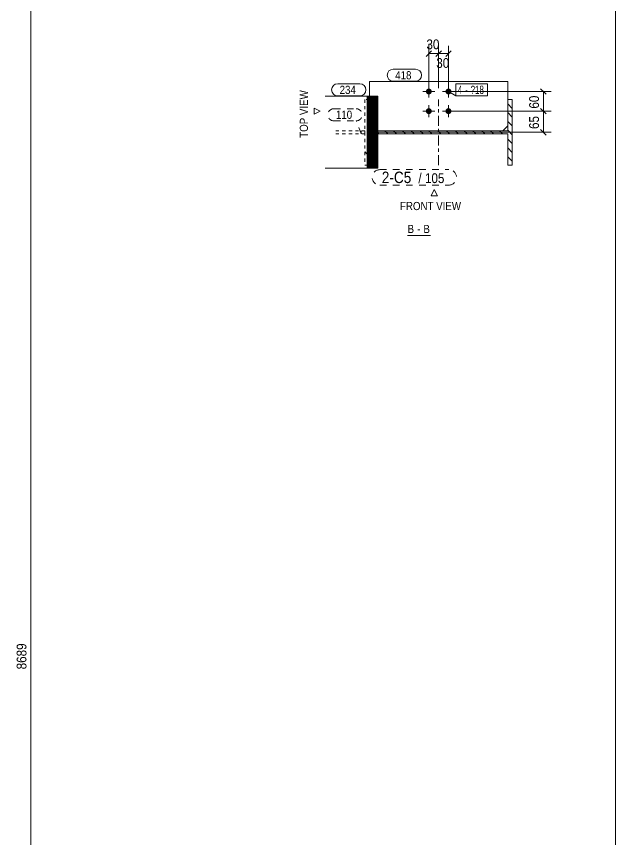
# Model space of a CAD drawing. Header units: millimetres. Extents: x 2 to 579, y 1 to 825.
# Drawn here: x 396 to 579, y 315.8 to 567.1 of the extents above; entities that cross this region are included whole.
import ezdxf

# ---------------------------------------------------------------- set-up
doc = ezdxf.new("R2010")
doc.units = ezdxf.units.MM
for name, pattern in [('XKITLINE00', [0]), ('XKITLINE01', [4, 1, -1, 1, -1]), ('XKITLINE02', [4, 2, -2]), ('XKITLINE03', [6, 3, -1, 1, -1])]:
    doc.linetypes.add(name, pattern=pattern)
for name, color, linetype, lineweight in [('Bolt', 3, 'Continuous', 0), ('BoltMark', 7, 'Continuous', 0), ('Dimensions', 7, 'Continuous', 0), ('DrawingSheet', 5, 'Continuous', 0), ('OtherObjectType', 7, 'Continuous', 0), ('Part', 2, 'Continuous', 0), ('PartMark', 7, 'Continuous', 0)]:
    doc.layers.add(name, color=color, linetype=linetype, lineweight=lineweight)
doc.styles.add('ARIAL', font='ARIAL.TTF')
doc.styles.add('ARIAL_NARROW', font='ARIALN.TTF')

# ---------------------------------------------------------------- blocks, each defined once
blk = doc.blocks.new('*A1')
at = {"layer": 'Part', "color": 7, "linetype": 'XKITLINE00', "lineweight": 0}
for p, q in [((503.33, 542.76), (503.15, 542.57)), ((503.77, 542.76), (503.15, 542.14)), ((504.2, 542.76), (503.15, 541.7)), ((504.64, 542.76), (503.15, 541.27)), ((505.07, 542.76), (503.15, 540.83)), ((505.51, 542.76), (503.15, 540.4)), ((505.94, 542.76), (503.15, 539.96)), ((506.38, 542.76), (503.15, 539.53)), ((506.38, 542.32), (503.15, 539.09)), ((506.38, 541.89), (503.15, 538.66)), ((506.38, 541.45), (503.15, 538.22)), ((506.38, 541.02), (503.15, 537.79)), ((506.38, 540.58), (503.15, 537.35)), ((506.38, 542.76), (506.38, 542.76)), ((506.38, 540.15), (503.15, 536.91)), ((506.38, 539.71), (503.15, 536.48)), ((506.38, 539.27), (503.15, 536.04)), ((506.38, 538.84), (503.15, 535.61)), ((506.38, 538.4), (503.15, 535.17)), ((506.38, 537.97), (503.15, 534.74)), ((506.38, 537.53), (503.15, 534.3)), ((506.38, 537.1), (503.15, 533.87)), ((506.38, 536.66), (503.15, 533.43)), ((506.38, 536.23), (503.15, 533)), ((506.38, 535.79), (503.15, 532.56)), ((506.38, 535.36), (503.15, 532.13)), ((506.38, 534.92), (503.15, 531.69)), ((506.38, 534.49), (503.15, 531.26)), ((506.38, 534.05), (503.15, 530.82)), ((506.38, 533.62), (503.15, 530.39)), ((506.38, 533.18), (503.15, 529.95)), ((506.38, 532.75), (503.15, 529.52)), ((506.38, 532.31), (503.15, 529.08)), ((506.38, 531.88), (503.15, 528.65)), ((506.38, 531.44), (503.15, 528.21)), ((506.38, 531.01), (503.15, 527.78)), ((506.38, 530.57), (503.15, 527.34)), ((506.38, 530.14), (503.15, 526.91)), ((506.38, 529.7), (503.15, 526.47)), ((506.38, 529.27), (503.15, 526.04)), ((506.38, 528.83), (503.15, 525.6)), ((506.38, 528.4), (503.15, 525.17)), ((506.38, 527.96), (503.15, 524.73)), ((506.38, 527.53), (503.15, 524.3)), ((506.38, 527.09), (503.15, 523.86)), ((506.38, 526.66), (503.15, 523.42)), ((506.38, 526.22), (503.15, 522.99)), ((506.38, 525.78), (503.15, 522.55)), ((506.38, 525.35), (503.15, 522.12)), ((506.38, 524.91), (503.15, 521.68)), ((506.38, 524.48), (503.15, 521.25)), ((506.38, 524.04), (503.15, 520.81)), ((506.38, 523.61), (503.53, 520.76)), ((506.38, 523.17), (503.96, 520.76)), ((506.38, 522.74), (504.4, 520.76)), ((506.38, 522.3), (504.83, 520.76)), ((506.38, 521.87), (505.27, 520.76)), ((506.38, 521.43), (505.7, 520.76)), ((506.38, 521), (506.14, 520.76))]:
    blk.add_line(p, q, dxfattribs=at)
blk = doc.blocks.new('*A2')
at = {"layer": 'Part', "color": 7, "linetype": 'XKITLINE00', "lineweight": 0}
for p, q in [((546.12, 540.41), (546.06, 540.46)), ((547.46, 539.06), (546.12, 540.41)), ((547.46, 541.76), (547.46, 541.76)), ((547.46, 541.76), (547.46, 541.76)), ((547.46, 536.37), (546.06, 537.77)), ((547.46, 533.67), (546.06, 535.07)), ((506.73, 531.31), (506.38, 531.66)), ((509.42, 531.31), (508.52, 532.21)), ((512.12, 531.31), (511.22, 532.21)), ((514.81, 531.31), (513.91, 532.21)), ((517.5, 531.31), (516.6, 532.21)), ((520.2, 531.31), (519.3, 532.21)), ((522.89, 531.31), (521.99, 532.21)), ((525.59, 531.31), (524.69, 532.21)), ((528.28, 531.31), (527.38, 532.21)), ((530.97, 531.31), (530.07, 532.21)), ((533.67, 531.31), (532.77, 532.21)), ((536.36, 531.31), (535.46, 532.21)), ((539.06, 531.31), (538.16, 532.21)), ((541.75, 531.31), (540.85, 532.21)), ((544.44, 531.31), (543.54, 532.21)), ((547.46, 530.98), (546.06, 532.38)), ((547.46, 528.29), (546.06, 529.69)), ((547.46, 525.59), (546.06, 526.99)), ((547.46, 522.9), (546.06, 524.3))]:
    blk.add_line(p, q, dxfattribs=at)
blk = doc.blocks.new('*A35')
at = {"layer": 'Bolt'}
for points in [[(522.86, 544.16), (522.86, 544.12), (522.85, 544.07), (522.85, 544.03), (522.84, 543.99), (522.83, 543.94), (522.81, 543.9), (522.8, 543.86), (522.78, 543.82), (522.76, 543.78), (522.74, 543.74), (522.71, 543.71), (522.69, 543.67), (522.66, 543.64), (522.63, 543.6), (522.6, 543.57), (522.57, 543.54), (522.54, 543.51), (522.5, 543.48), (522.46, 543.46), (522.43, 543.43), (522.39, 543.41), (522.35, 543.39), (522.31, 543.37), (522.27, 543.36), (522.23, 543.35), (522.18, 543.33), (522.14, 543.32), (522.1, 543.32), (522.05, 543.31), (522.01, 543.31), (521.96, 543.31), (521.92, 543.31), (521.88, 543.31), (521.83, 543.32), (521.79, 543.32), (521.75, 543.33), (521.7, 543.35), (521.66, 543.36), (521.62, 543.37), (521.58, 543.39), (521.54, 543.41), (521.5, 543.43), (521.46, 543.46), (521.43, 543.48), (521.39, 543.51), (521.36, 543.54), (521.33, 543.57), (521.3, 543.6), (521.27, 543.64), (521.24, 543.67), (521.22, 543.71), (521.19, 543.74), (521.17, 543.78), (521.15, 543.82), (521.13, 543.86), (521.12, 543.9), (521.1, 543.94), (521.09, 543.99), (521.08, 544.03), (521.07, 544.07), (521.07, 544.12), (521.07, 544.16), (521.06, 544.21), (521.07, 544.25), (521.07, 544.29), (521.07, 544.34), (521.08, 544.38), (521.09, 544.42), (521.1, 544.47), (521.12, 544.51), (521.13, 544.55), (521.15, 544.59), (521.17, 544.63), (521.19, 544.67), (521.22, 544.71), (521.24, 544.74), (521.27, 544.78), (521.3, 544.81), (521.33, 544.84), (521.36, 544.87), (521.39, 544.9), (521.43, 544.93), (521.46, 544.95), (521.5, 544.98), (521.54, 545), (521.58, 545.02), (521.62, 545.04), (521.66, 545.05), (521.7, 545.07), (521.75, 545.08), (521.79, 545.09), (521.83, 545.1), (521.88, 545.1), (521.92, 545.11), (521.96, 545.11), (522.01, 545.11), (522.05, 545.1), (522.1, 545.1), (522.14, 545.09), (522.18, 545.08), (522.23, 545.07), (522.27, 545.05), (522.31, 545.04), (522.35, 545.02), (522.39, 545), (522.43, 544.98), (522.46, 544.95), (522.5, 544.93), (522.54, 544.9), (522.57, 544.87), (522.6, 544.84), (522.63, 544.81), (522.66, 544.78), (522.69, 544.74), (522.71, 544.71), (522.74, 544.67), (522.76, 544.63), (522.78, 544.59), (522.8, 544.55), (522.81, 544.51), (522.83, 544.47), (522.84, 544.42), (522.85, 544.38), (522.85, 544.34), (522.86, 544.29), (522.86, 544.25), (522.86, 544.21)], [(528.86, 544.16), (528.86, 544.12), (528.85, 544.07), (528.85, 544.03), (528.84, 543.99), (528.83, 543.94), (528.81, 543.9), (528.8, 543.86), (528.78, 543.82), (528.76, 543.78), (528.74, 543.74), (528.71, 543.71), (528.69, 543.67), (528.66, 543.64), (528.63, 543.6), (528.6, 543.57), (528.57, 543.54), (528.54, 543.51), (528.5, 543.48), (528.46, 543.46), (528.43, 543.43), (528.39, 543.41), (528.35, 543.39), (528.31, 543.37), (528.27, 543.36), (528.23, 543.35), (528.18, 543.33), (528.14, 543.32), (528.1, 543.32), (528.05, 543.31), (528.01, 543.31), (527.96, 543.31), (527.92, 543.31), (527.88, 543.31), (527.83, 543.32), (527.79, 543.32), (527.75, 543.33), (527.7, 543.35), (527.66, 543.36), (527.62, 543.37), (527.58, 543.39), (527.54, 543.41), (527.5, 543.43), (527.46, 543.46), (527.43, 543.48), (527.39, 543.51), (527.36, 543.54), (527.33, 543.57), (527.3, 543.6), (527.27, 543.64), (527.24, 543.67), (527.22, 543.71), (527.19, 543.74), (527.17, 543.78), (527.15, 543.82), (527.13, 543.86), (527.12, 543.9), (527.1, 543.94), (527.09, 543.99), (527.08, 544.03), (527.07, 544.07), (527.07, 544.12), (527.07, 544.16), (527.06, 544.21), (527.07, 544.25), (527.07, 544.29), (527.07, 544.34), (527.08, 544.38), (527.09, 544.42), (527.1, 544.47), (527.12, 544.51), (527.13, 544.55), (527.15, 544.59), (527.17, 544.63), (527.19, 544.67), (527.22, 544.71), (527.24, 544.74), (527.27, 544.78), (527.3, 544.81), (527.33, 544.84), (527.36, 544.87), (527.39, 544.9), (527.43, 544.93), (527.46, 544.95), (527.5, 544.98), (527.54, 545), (527.58, 545.02), (527.62, 545.04), (527.66, 545.05), (527.7, 545.07), (527.75, 545.08), (527.79, 545.09), (527.83, 545.1), (527.88, 545.1), (527.92, 545.11), (527.96, 545.11), (528.01, 545.11), (528.05, 545.1), (528.1, 545.1), (528.14, 545.09), (528.18, 545.08), (528.23, 545.07), (528.27, 545.05), (528.31, 545.04), (528.35, 545.02), (528.39, 545), (528.43, 544.98), (528.46, 544.95), (528.5, 544.93), (528.54, 544.9), (528.57, 544.87), (528.6, 544.84), (528.63, 544.81), (528.66, 544.78), (528.69, 544.74), (528.71, 544.71), (528.74, 544.67), (528.76, 544.63), (528.78, 544.59), (528.8, 544.55), (528.81, 544.51), (528.83, 544.47), (528.84, 544.42), (528.85, 544.38), (528.85, 544.34), (528.86, 544.29), (528.86, 544.25), (528.86, 544.21)], [(522.86, 538.16), (522.86, 538.12), (522.85, 538.07), (522.85, 538.03), (522.84, 537.99), (522.83, 537.94), (522.81, 537.9), (522.8, 537.86), (522.78, 537.82), (522.76, 537.78), (522.74, 537.74), (522.71, 537.71), (522.69, 537.67), (522.66, 537.64), (522.63, 537.6), (522.6, 537.57), (522.57, 537.54), (522.54, 537.51), (522.5, 537.48), (522.46, 537.46), (522.43, 537.43), (522.39, 537.41), (522.35, 537.39), (522.31, 537.37), (522.27, 537.36), (522.23, 537.35), (522.18, 537.33), (522.14, 537.32), (522.1, 537.32), (522.05, 537.31), (522.01, 537.31), (521.96, 537.31), (521.92, 537.31), (521.88, 537.31), (521.83, 537.32), (521.79, 537.32), (521.75, 537.33), (521.7, 537.35), (521.66, 537.36), (521.62, 537.37), (521.58, 537.39), (521.54, 537.41), (521.5, 537.43), (521.46, 537.46), (521.43, 537.48), (521.39, 537.51), (521.36, 537.54), (521.33, 537.57), (521.3, 537.6), (521.27, 537.64), (521.24, 537.67), (521.22, 537.71), (521.19, 537.74), (521.17, 537.78), (521.15, 537.82), (521.13, 537.86), (521.12, 537.9), (521.1, 537.94), (521.09, 537.99), (521.08, 538.03), (521.07, 538.07), (521.07, 538.12), (521.07, 538.16), (521.06, 538.21), (521.07, 538.25), (521.07, 538.29), (521.07, 538.34), (521.08, 538.38), (521.09, 538.42), (521.1, 538.47), (521.12, 538.51), (521.13, 538.55), (521.15, 538.59), (521.17, 538.63), (521.19, 538.67), (521.22, 538.71), (521.24, 538.74), (521.27, 538.78), (521.3, 538.81), (521.33, 538.84), (521.36, 538.87), (521.39, 538.9), (521.43, 538.93), (521.46, 538.95), (521.5, 538.98), (521.54, 539), (521.58, 539.02), (521.62, 539.04), (521.66, 539.05), (521.7, 539.07), (521.75, 539.08), (521.79, 539.09), (521.83, 539.1), (521.88, 539.1), (521.92, 539.11), (521.96, 539.11), (522.01, 539.11), (522.05, 539.1), (522.1, 539.1), (522.14, 539.09), (522.18, 539.08), (522.23, 539.07), (522.27, 539.05), (522.31, 539.04), (522.35, 539.02), (522.39, 539), (522.43, 538.98), (522.46, 538.95), (522.5, 538.93), (522.54, 538.9), (522.57, 538.87), (522.6, 538.84), (522.63, 538.81), (522.66, 538.78), (522.69, 538.74), (522.71, 538.71), (522.74, 538.67), (522.76, 538.63), (522.78, 538.59), (522.8, 538.55), (522.81, 538.51), (522.83, 538.47), (522.84, 538.42), (522.85, 538.38), (522.85, 538.34), (522.86, 538.29), (522.86, 538.25), (522.86, 538.21)], [(528.86, 538.16), (528.86, 538.12), (528.85, 538.07), (528.85, 538.03), (528.84, 537.99), (528.83, 537.94), (528.81, 537.9), (528.8, 537.86), (528.78, 537.82), (528.76, 537.78), (528.74, 537.74), (528.71, 537.71), (528.69, 537.67), (528.66, 537.64), (528.63, 537.6), (528.6, 537.57), (528.57, 537.54), (528.54, 537.51), (528.5, 537.48), (528.46, 537.46), (528.43, 537.43), (528.39, 537.41), (528.35, 537.39), (528.31, 537.37), (528.27, 537.36), (528.23, 537.35), (528.18, 537.33), (528.14, 537.32), (528.1, 537.32), (528.05, 537.31), (528.01, 537.31), (527.96, 537.31), (527.92, 537.31), (527.88, 537.31), (527.83, 537.32), (527.79, 537.32), (527.75, 537.33), (527.7, 537.35), (527.66, 537.36), (527.62, 537.37), (527.58, 537.39), (527.54, 537.41), (527.5, 537.43), (527.46, 537.46), (527.43, 537.48), (527.39, 537.51), (527.36, 537.54), (527.33, 537.57), (527.3, 537.6), (527.27, 537.64), (527.24, 537.67), (527.22, 537.71), (527.19, 537.74), (527.17, 537.78), (527.15, 537.82), (527.13, 537.86), (527.12, 537.9), (527.1, 537.94), (527.09, 537.99), (527.08, 538.03), (527.07, 538.07), (527.07, 538.12), (527.07, 538.16), (527.06, 538.21), (527.07, 538.25), (527.07, 538.29), (527.07, 538.34), (527.08, 538.38), (527.09, 538.42), (527.1, 538.47), (527.12, 538.51), (527.13, 538.55), (527.15, 538.59), (527.17, 538.63), (527.19, 538.67), (527.22, 538.71), (527.24, 538.74), (527.27, 538.78), (527.3, 538.81), (527.33, 538.84), (527.36, 538.87), (527.39, 538.9), (527.43, 538.93), (527.46, 538.95), (527.5, 538.98), (527.54, 539), (527.58, 539.02), (527.62, 539.04), (527.66, 539.05), (527.7, 539.07), (527.75, 539.08), (527.79, 539.09), (527.83, 539.1), (527.88, 539.1), (527.92, 539.11), (527.96, 539.11), (528.01, 539.11), (528.05, 539.1), (528.1, 539.1), (528.14, 539.09), (528.18, 539.08), (528.23, 539.07), (528.27, 539.05), (528.31, 539.04), (528.35, 539.02), (528.39, 539), (528.43, 538.98), (528.46, 538.95), (528.5, 538.93), (528.54, 538.9), (528.57, 538.87), (528.6, 538.84), (528.63, 538.81), (528.66, 538.78), (528.69, 538.74), (528.71, 538.71), (528.74, 538.67), (528.76, 538.63), (528.78, 538.59), (528.8, 538.55), (528.81, 538.51), (528.83, 538.47), (528.84, 538.42), (528.85, 538.38), (528.85, 538.34), (528.86, 538.29), (528.86, 538.25), (528.86, 538.21)]]:
    blk.add_hatch(color=3, dxfattribs=at).paths.add_polyline_path(points, flags=17)
at = {"layer": 'Bolt', "color": 3, "linetype": 'XKITLINE00', "lineweight": 0}
for p, q in [((521.96, 546.01), (521.96, 542.41)), ((527.96, 546.01), (527.96, 542.41)), ((520.16, 544.21), (523.76, 544.21)), ((526.16, 544.21), (529.76, 544.21)), ((520.16, 538.21), (523.76, 538.21)), ((521.96, 540.01), (521.96, 536.41)), ((526.16, 538.21), (529.76, 538.21)), ((527.96, 540.01), (527.96, 536.41))]:
    blk.add_line(p, q, dxfattribs=at)
blk = doc.blocks.new('*A36')
at = {"layer": 'Part', "color": 2, "linetype": 'XKITLINE00', "lineweight": 0}
for p, q in [((506.38, 542.76), (490.3, 542.76)), ((503.15, 520.76), (503.15, 542.76)), ((506.38, 542.76), (506.38, 520.76)), ((506.38, 520.76), (490.3, 520.76))]:
    blk.add_line(p, q, dxfattribs=at)
blk = doc.blocks.new('*A37')
at = {"layer": 'Part', "color": 7, "linetype": 'XKITLINE01', "lineweight": 0}
for p, q in [((503.86, 541.76), (502.46, 541.76)), ((502.46, 541.76), (502.46, 521.76)), ((503.86, 532.21), (503.86, 541.76)), ((503.86, 532.21), (506.38, 532.21)), ((503.86, 521.76), (503.86, 531.31)), ((503.86, 531.31), (506.38, 531.31)), ((502.46, 521.76), (503.86, 521.76))]:
    blk.add_line(p, q, dxfattribs=at)
at = {"layer": 'Part', "color": 7, "linetype": 'XKITLINE03', "lineweight": 0}
for p, q in [((524.96, 521.76), (524.96, 541.76)), ((534.96, 531.76), (514.96, 531.76))]:
    blk.add_line(p, q, dxfattribs=at)
at = {"layer": 'Part', "color": 2, "linetype": 'XKITLINE00', "lineweight": 0}
for p, q in [((546.06, 541.76), (547.46, 541.76)), ((546.06, 532.21), (546.06, 541.76)), ((547.46, 521.76), (547.46, 541.76)), ((506.38, 532.21), (546.06, 532.21)), ((506.38, 531.31), (506.38, 532.21)), ((546.06, 531.31), (506.38, 531.31)), ((546.06, 521.76), (546.06, 531.31)), ((547.46, 521.76), (546.06, 521.76))]:
    blk.add_line(p, q, dxfattribs=at)
blk = doc.blocks.new('*A38')
at = {"layer": 'Part', "color": 7, "linetype": 'XKITLINE01', "lineweight": 0}
for p, q in [((493.53, 532.21), (502.46, 532.21)), ((493.53, 531.31), (502.47, 531.31)), ((501.3, 531.31), (501.3, 532.21)), ((502.47, 531.31), (502.46, 532.21))]:
    blk.add_line(p, q, dxfattribs=at)
blk = doc.blocks.new('*A39')
at = {"layer": 'Part', "color": 2, "linetype": 'XKITLINE00', "lineweight": 0}
for p, q in [((503.86, 547.21), (503.86, 542.76)), ((503.86, 547.21), (546.06, 547.21)), ((546.06, 547.21), (546.06, 541.76)), ((546.06, 533.71), (544.56, 532.21))]:
    blk.add_line(p, q, dxfattribs=at)
at = {"layer": 'Part', "color": 7, "linetype": 'XKITLINE01', "lineweight": 0}
for p, q in [((503.86, 542.76), (503.86, 533.71)), ((546.06, 541.76), (546.06, 533.71)), ((503.86, 533.71), (505.36, 532.21)), ((505.36, 532.21), (544.56, 532.21))]:
    blk.add_line(p, q, dxfattribs=at)
blk = doc.blocks.new('*A51')
at = {"layer": 'DrawingSheet', "color": 5, "linetype": 'XKITLINE00', "lineweight": 0}
blk.add_line((579, 5), (579, 825), dxfattribs=at)
blk = doc.blocks.new('*A66')
at = {"layer": 'Dimensions', "color": 7, "linetype": 'XKITLINE00', "lineweight": 0}
blk.add_line((400.42, 69.24), (400.42, 675.2), dxfattribs=at)
at = {"layer": 'Dimensions', "color": 3, "style": 'ARIAL', "width": 0.85}
blk.add_text('8689', height=3, rotation=90.0002, dxfattribs=at).set_placement((399.07, 367.77))
blk = doc.blocks.new('*A118')
at = {"layer": 'Dimensions', "color": 7, "linetype": 'XKITLINE00', "lineweight": 0}
for p, q in [((521.96, 545.21), (521.96, 558.61)), ((524.96, 545.21), (524.96, 558.61)), ((522.81, 556.6), (521.12, 554.91)), ((521.96, 555.76), (524.96, 555.76)), ((525.81, 556.6), (524.12, 554.91))]:
    blk.add_line(p, q, dxfattribs=at)
at = {"layer": 'Dimensions', "color": 3}
for p in [(521.96, 555.76), (524.96, 555.76)]:
    blk.add_point(p, dxfattribs=at)
at = {"layer": 'Dimensions', "color": 3, "style": 'ARIAL', "width": 0.85}
blk.add_text('30', height=3, dxfattribs=at).set_placement((521.24, 557.11))
blk = doc.blocks.new('*A119')
at = {"layer": 'Dimensions', "color": 7, "linetype": 'XKITLINE00', "lineweight": 0}
for p, q in [((524.96, 545.21), (524.96, 558.16)), ((527.96, 545.21), (527.96, 558.16)), ((525.81, 556.6), (524.12, 554.91)), ((524.96, 555.76), (527.96, 555.76)), ((528.81, 556.6), (527.12, 554.91))]:
    blk.add_line(p, q, dxfattribs=at)
at = {"layer": 'Dimensions', "color": 3}
for p in [(524.96, 555.76), (527.96, 555.76)]:
    blk.add_point(p, dxfattribs=at)
at = {"layer": 'Dimensions', "color": 3, "style": 'ARIAL', "width": 0.85}
blk.add_text('30', height=3, dxfattribs=at).set_placement((524.24, 551.41))
blk = doc.blocks.new('*A120')
at = {"layer": 'Dimensions', "color": 7, "linetype": 'XKITLINE00', "lineweight": 0}
for p, q in [((528.96, 538.21), (559.36, 538.21)), ((556.12, 539.05), (557.81, 537.36)), ((556.96, 531.76), (556.96, 538.21)), ((503.46, 531.76), (559.36, 531.76)), ((556.12, 532.6), (557.81, 530.91))]:
    blk.add_line(p, q, dxfattribs=at)
at = {"layer": 'Dimensions', "color": 3}
for p in [(556.96, 538.21), (556.96, 531.76)]:
    blk.add_point(p, dxfattribs=at)
at = {"layer": 'Dimensions', "color": 3, "style": 'ARIAL', "width": 0.85}
blk.add_text('65', height=3, rotation=90.0002, dxfattribs=at).set_placement((555.61, 532.76))
blk = doc.blocks.new('*A121')
at = {"layer": 'Dimensions', "color": 7, "linetype": 'XKITLINE00', "lineweight": 0}
for p, q in [((528.96, 544.21), (559.36, 544.21)), ((556.12, 545.05), (557.81, 543.36)), ((556.96, 538.21), (556.96, 544.21)), ((528.96, 538.21), (559.36, 538.21)), ((556.12, 539.05), (557.81, 537.36))]:
    blk.add_line(p, q, dxfattribs=at)
at = {"layer": 'Dimensions', "color": 3}
for p in [(556.96, 544.21), (556.96, 538.21)]:
    blk.add_point(p, dxfattribs=at)
at = {"layer": 'Dimensions', "color": 3, "style": 'ARIAL', "width": 0.85}
blk.add_text('60', height=3, rotation=90.0002, dxfattribs=at).set_placement((555.61, 538.98))
blk = doc.blocks.new('*A122')
at = {"layer": 'BoltMark', "color": 7, "linetype": 'XKITLINE00', "lineweight": 0}
for p, q in [((530.2, 546.57), (539.89, 546.57)), ((530.2, 542.87), (530.2, 546.57)), ((539.89, 542.87), (539.89, 546.57)), ((527.96, 544.21), (530.2, 542.87)), ((530.2, 542.87), (539.89, 542.87))]:
    blk.add_line(p, q, dxfattribs=at)
at = {"layer": 'BoltMark', "color": 3, "style": 'ARIAL_NARROW', "width": 0.85}
for s, p in [('4', (530.8, 543.47)), ('?18', (534.73, 543.47)), ('-', (533.07, 543.47))]:
    blk.add_text(s, height=2.5, dxfattribs=at).set_placement(p)
blk = doc.blocks.new('*A123')
at = {"layer": 'PartMark', "color": 7, "linetype": 'XKITLINE00', "lineweight": 0}
for p, q in [((511.11, 551.01), (517.88, 551.01)), ((511.11, 547.31), (517.88, 547.31))]:
    blk.add_line(p, q, dxfattribs=at)
for centre, start, end in [((511.11, 549.16), 90, 270), ((517.88, 549.16), 270, 90)]:
    blk.add_arc(centre, 1.85, start, end, dxfattribs=at)
at = {"layer": 'PartMark', "color": 3, "style": 'ARIAL', "width": 0.85}
blk.add_text('418', height=2.5, dxfattribs=at).set_placement((511.71, 547.91))
blk = doc.blocks.new('*A124')
at = {"layer": 'PartMark', "color": 7, "linetype": 'XKITLINE02', "lineweight": 0}
for p, q in [((492.99, 538.95), (499.75, 538.95)), ((492.99, 535.25), (499.75, 535.25)), ((501.3, 531.31), (499.75, 535.25))]:
    blk.add_line(p, q, dxfattribs=at)
for centre, start, end in [((492.99, 537.1), 90, 270), ((499.75, 537.1), 270, 90)]:
    blk.add_arc(centre, 1.85, start, end, dxfattribs=at)
at = {"layer": 'PartMark', "color": 3, "style": 'ARIAL', "width": 0.85}
blk.add_text('110', height=2.5, dxfattribs=at).set_placement((493.59, 535.85))
blk = doc.blocks.new('*A125')
at = {"layer": 'PartMark', "color": 7, "linetype": 'XKITLINE02', "lineweight": 0}
for p, q in [((502.51, 525.79), (507.01, 520.34)), ((507.01, 520.34), (528.07, 520.34)), ((507.01, 515.64), (528.07, 515.64))]:
    blk.add_line(p, q, dxfattribs=at)
for centre, start, end in [((507.01, 517.99), 90, 270), ((528.07, 517.99), 270, 90)]:
    blk.add_arc(centre, 2.35, start, end, dxfattribs=at)
at = {"layer": 'PartMark', "color": 1, "style": 'ARIAL', "width": 0.85}
blk.add_text('2-C5', height=3.5, dxfattribs=at).set_placement((507.61, 516.24))
at = {"layer": 'PartMark', "color": 3, "style": 'ARIAL', "width": 0.85}
for s, p in [('/', (518.78, 516.24)), ('105', (520.79, 516.24))]:
    blk.add_text(s, height=3, dxfattribs=at).set_placement(p)
blk = doc.blocks.new('*A126')
at = {"layer": 'PartMark', "color": 7, "linetype": 'XKITLINE00', "lineweight": 0}
for p, q in [((494.13, 546.56), (500.9, 546.56)), ((494.13, 542.86), (500.9, 542.86))]:
    blk.add_line(p, q, dxfattribs=at)
for centre, start, end in [((494.13, 544.71), 90, 270), ((500.9, 544.71), 270, 90)]:
    blk.add_arc(centre, 1.85, start, end, dxfattribs=at)
at = {"layer": 'PartMark', "color": 3, "style": 'ARIAL', "width": 0.85}
blk.add_text('234', height=2.5, dxfattribs=at).set_placement((494.73, 543.46))
blk = doc.blocks.new('*A127')
at = {"layer": 'OtherObjectType', "color": 7, "linetype": 'XKITLINE00', "lineweight": 0}
for p, q in [((486.92, 537.29), (486.92, 539.16)), ((486.92, 539.16), (488.8, 538.22)), ((488.8, 538.22), (486.92, 537.29)), ((488.8, 538.22), (488.8, 538.22)), ((522.69, 512.37), (523.63, 514.24)), ((523.63, 514.24), (524.57, 512.37)), ((523.63, 514.24), (523.63, 514.24)), ((524.57, 512.37), (522.69, 512.37)), ((515.48, 500.24), (522.53, 500.24))]:
    blk.add_line(p, q, dxfattribs=at)
at = {"layer": 'OtherObjectType', "color": 7, "style": 'ARIAL', "width": 0.85}
blk.add_text('TOP VIEW', height=2.5, rotation=90, dxfattribs=at).set_placement((485.05, 530.07))
for s, p in [('FRONT VIEW', (513.17, 507.99)), ('B', (515.48, 500.99)), ('B', (520.31, 500.99)), ('-', (518.45, 500.99))]:
    blk.add_text(s, height=2.5, dxfattribs=at).set_placement(p)

msp = doc.modelspace()

# ---------------------------------------------------------------- block references
at = {"lineweight": 0}
for name in ['*A51', '*A66', '*A118', '*A119', '*A123', '*A126', '*A39', '*A35', '*A122', '*A121', '*A36', '*A37', '*A1', '*A2', '*A124', '*A120', '*A38', '*A125']:
    msp.add_blockref(name, (0, 0), dxfattribs=at)
at = {"layer": 'OtherObjectType', "lineweight": 0}
msp.add_blockref('*A127', (0, 0), dxfattribs=at)

doc.saveas('drawing.dxf')
